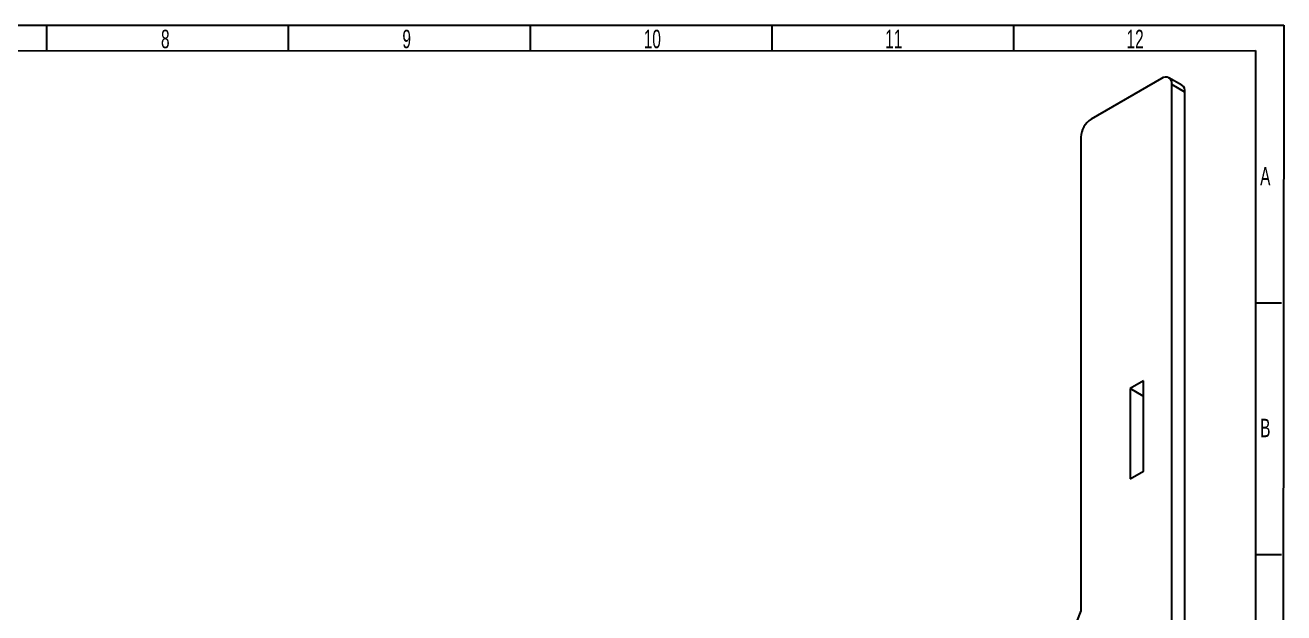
# Model space of a CAD drawing. Header units: millimetres. Extents: x 10 to 411, y 8 to 288.
# Drawn here: x 239.8 to 410.6, y 208.8 to 288.5 of the extents above; entities that cross this region are included whole.
import ezdxf

# ---------------------------------------------------------------- set-up
doc = ezdxf.new("R2010")
doc.units = ezdxf.units.MM
doc.layers.add('SLD-0', color=179, linetype='Continuous')
doc.styles.add('SLDTEXTSTYLE2', font='TXT', dxfattribs={"width": 0.623711})

msp = doc.modelspace()

# ---------------------------------------------------------------- linework, layer by layer
at = {"color": 7, "linetype": 'Continuous', "lineweight": 25}
for p, q in [((393.98, 281.27), (384.43, 275.76)), ((396.75, 280.35), (394.98, 281.37)), ((395.39, 183.98), (395.39, 280.45)), ((397.16, 279.43), (395.39, 280.45)), ((397.16, 182.96), (397.16, 279.43)), ((383.02, 273.31), (383.02, 209.09)), ((391.52, 240.29), (389.72, 239.25)), ((389.72, 239.25), (389.72, 227)), ((391.49, 238.23), (389.72, 239.25)), ((391.52, 228.04), (391.52, 240.29)), ((391.52, 238.25), (391.49, 238.23)), ((391.49, 238.23), (391.49, 228.02)), ((389.72, 227), (391.52, 228.04)), ((383.02, 209.09), (373.12, 183.78))]:
    msp.add_line(p, q, dxfattribs=at)
for centre, radius, start, end in [((394.53, 280.59), 0.873, 350.786, 129.2033), ((396.18, 279.54), 0.986, 353.7012, 54.9867), ((386.09, 273.17), 3.07, 122.6055, 177.3945)]:
    msp.add_arc(centre, radius, start, end, dxfattribs=at)
at = {"layer": 'SLD-0'}
for p, q in [((9.74, 288.5), (410.57, 288.5)), ((242.74, 285), (242.74, 288.5)), ((275.54, 285), (275.54, 288.5)), ((308.34, 285), (308.34, 288.5)), ((341.14, 285), (341.14, 288.5)), ((373.94, 285), (373.94, 288.5)), ((410.57, 288.5), (410.24, 8.02)), ((13.21, 285.01), (406.74, 285.05)), ((406.74, 285.05), (406.74, 10.66)), ((406.74, 250.87), (410.24, 250.87)), ((406.74, 216.75), (410.24, 216.75))]:
    msp.add_line(p, q, dxfattribs=at)

# ---------------------------------------------------------------- texts
at = {"layer": 'SLD-0', "char_height": 2.5, "attachment_point": 1, "style": 'SLDTEXTSTYLE2'}
for s, insert in [('8', (258.23, 287.88)), ('9', (290.98, 287.88)), ('10', (323.73, 287.88)), ('11', (356.48, 287.88)), ('12', (389.23, 287.88)), ('A', (407.36, 269.28)), ('B', (407.36, 235.15))]:
    msp.add_mtext(s, dxfattribs=dict(at, insert=insert))

doc.saveas('drawing.dxf')
